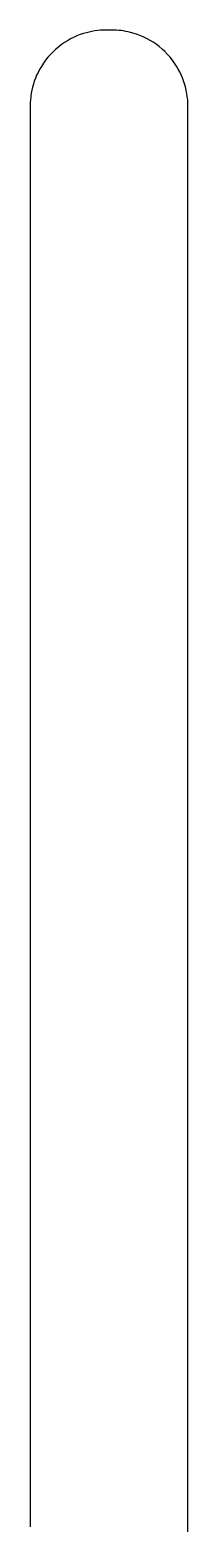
# Model space of a CAD drawing. Header units: inches. Extents: x 3.36 to 4.13, y 0.99 to 2.42.
# Drawn here: x 3.7361 to 3.7775, y 0.9936 to 1.3882 of the extents above.
import ezdxf

# ---------------------------------------------------------------- set-up
doc = ezdxf.new("R2010")
doc.units = ezdxf.units.IN
doc.header["$MEASUREMENT"] = 0
doc.layers.get('0').update_dxf_attribs({"true_color": 0xc2ced6})

msp = doc.modelspace()

# ---------------------------------------------------------------- linework, layer by layer
for points, knots in [([(3.75615, 1.3882, 0.68567), (3.75412, 1.3882, 0.68565), (3.75211, 1.38789, 0.6855), (3.74778, 1.38654, 0.68487), (3.74558, 1.38536, 0.68432), (3.74156, 1.38215, 0.68284), (3.73986, 1.3801, 0.6819), (3.73753, 1.37586, 0.67995), (3.7368, 1.37375, 0.67898), (3.73624, 1.37046, 0.67746), (3.73615, 1.36933, 0.67694), (3.73615, 1.3682, 0.67642)], [-0.07329393, -0.07329393, -0.07329393, -0.07329393, -0.06718754, -0.06718754, -0.05955452, -0.05955452, -0.05117075, -0.05117075, -0.04394237, -0.04394237, -0.04021971, -0.04021971, -0.04021971, -0.04021971]), ([(3.77754, 1.3682, 0.67663), (3.77754, 1.36962, 0.67728), (3.77739, 1.37104, 0.67794), (3.77661, 1.37462, 0.67958), (3.77577, 1.37674, 0.68055), (3.7732, 1.38091, 0.68244), (3.77138, 1.38289, 0.68333), (3.7672, 1.38589, 0.68467), (3.76494, 1.38695, 0.68514), (3.76089, 1.38799, 0.68559), (3.75922, 1.3882, 0.68568), (3.75754, 1.3882, 0.68567)], [-0.09536703, -0.09536703, -0.09536703, -0.09536703, -0.09068942, -0.09068942, -0.08335767, -0.08335767, -0.07496793, -0.07496793, -0.06741677, -0.06741677, -0.06234889, -0.06234889, -0.06234889, -0.06234889]), ([(3.73615, 1.3682, 0.67642), (3.73615, 1.32908, 0.65837), (3.73615, 1.28989, 0.63781), (3.73615, 1.19922, 0.58881), (3.73615, 1.16215, 0.56821), (3.73615, 1.04478, 0.50392), (3.73615, 1.0196, 0.49015), (3.73615, 0.9949, 0.47668)], [-0.9726391, -0.9726391, -0.9726391, -0.9726391, -0.7163443, -0.7163443, -0.4193031, -0.4193031, -0.3352076, -0.3352076, -0.3352076, -0.3352076]), ([(3.77754, 0.99359, 0.47609), (3.77754, 1.09762, 0.53281), (3.77754, 1.18498, 0.58119), (3.77754, 1.28865, 0.63735), (3.77754, 1.32874, 0.6584), (3.77754, 1.3682, 0.67663)], [-0.3492538, -0.3492538, -0.3492538, -0.3492538, -0.1826048, -0.1826048, -0.0542302, -0.0542302, -0.0542302, -0.0542302])]:
    msp.add_open_spline(points, degree=3, knots=knots)
msp.add_open_spline([(3.75754, 1.3882, 0.68567), (3.75707, 1.3882, 0.68567), (3.75661, 1.3882, 0.68567), (3.75615, 1.3882, 0.68567)], degree=3)

doc.saveas('drawing.dxf')
